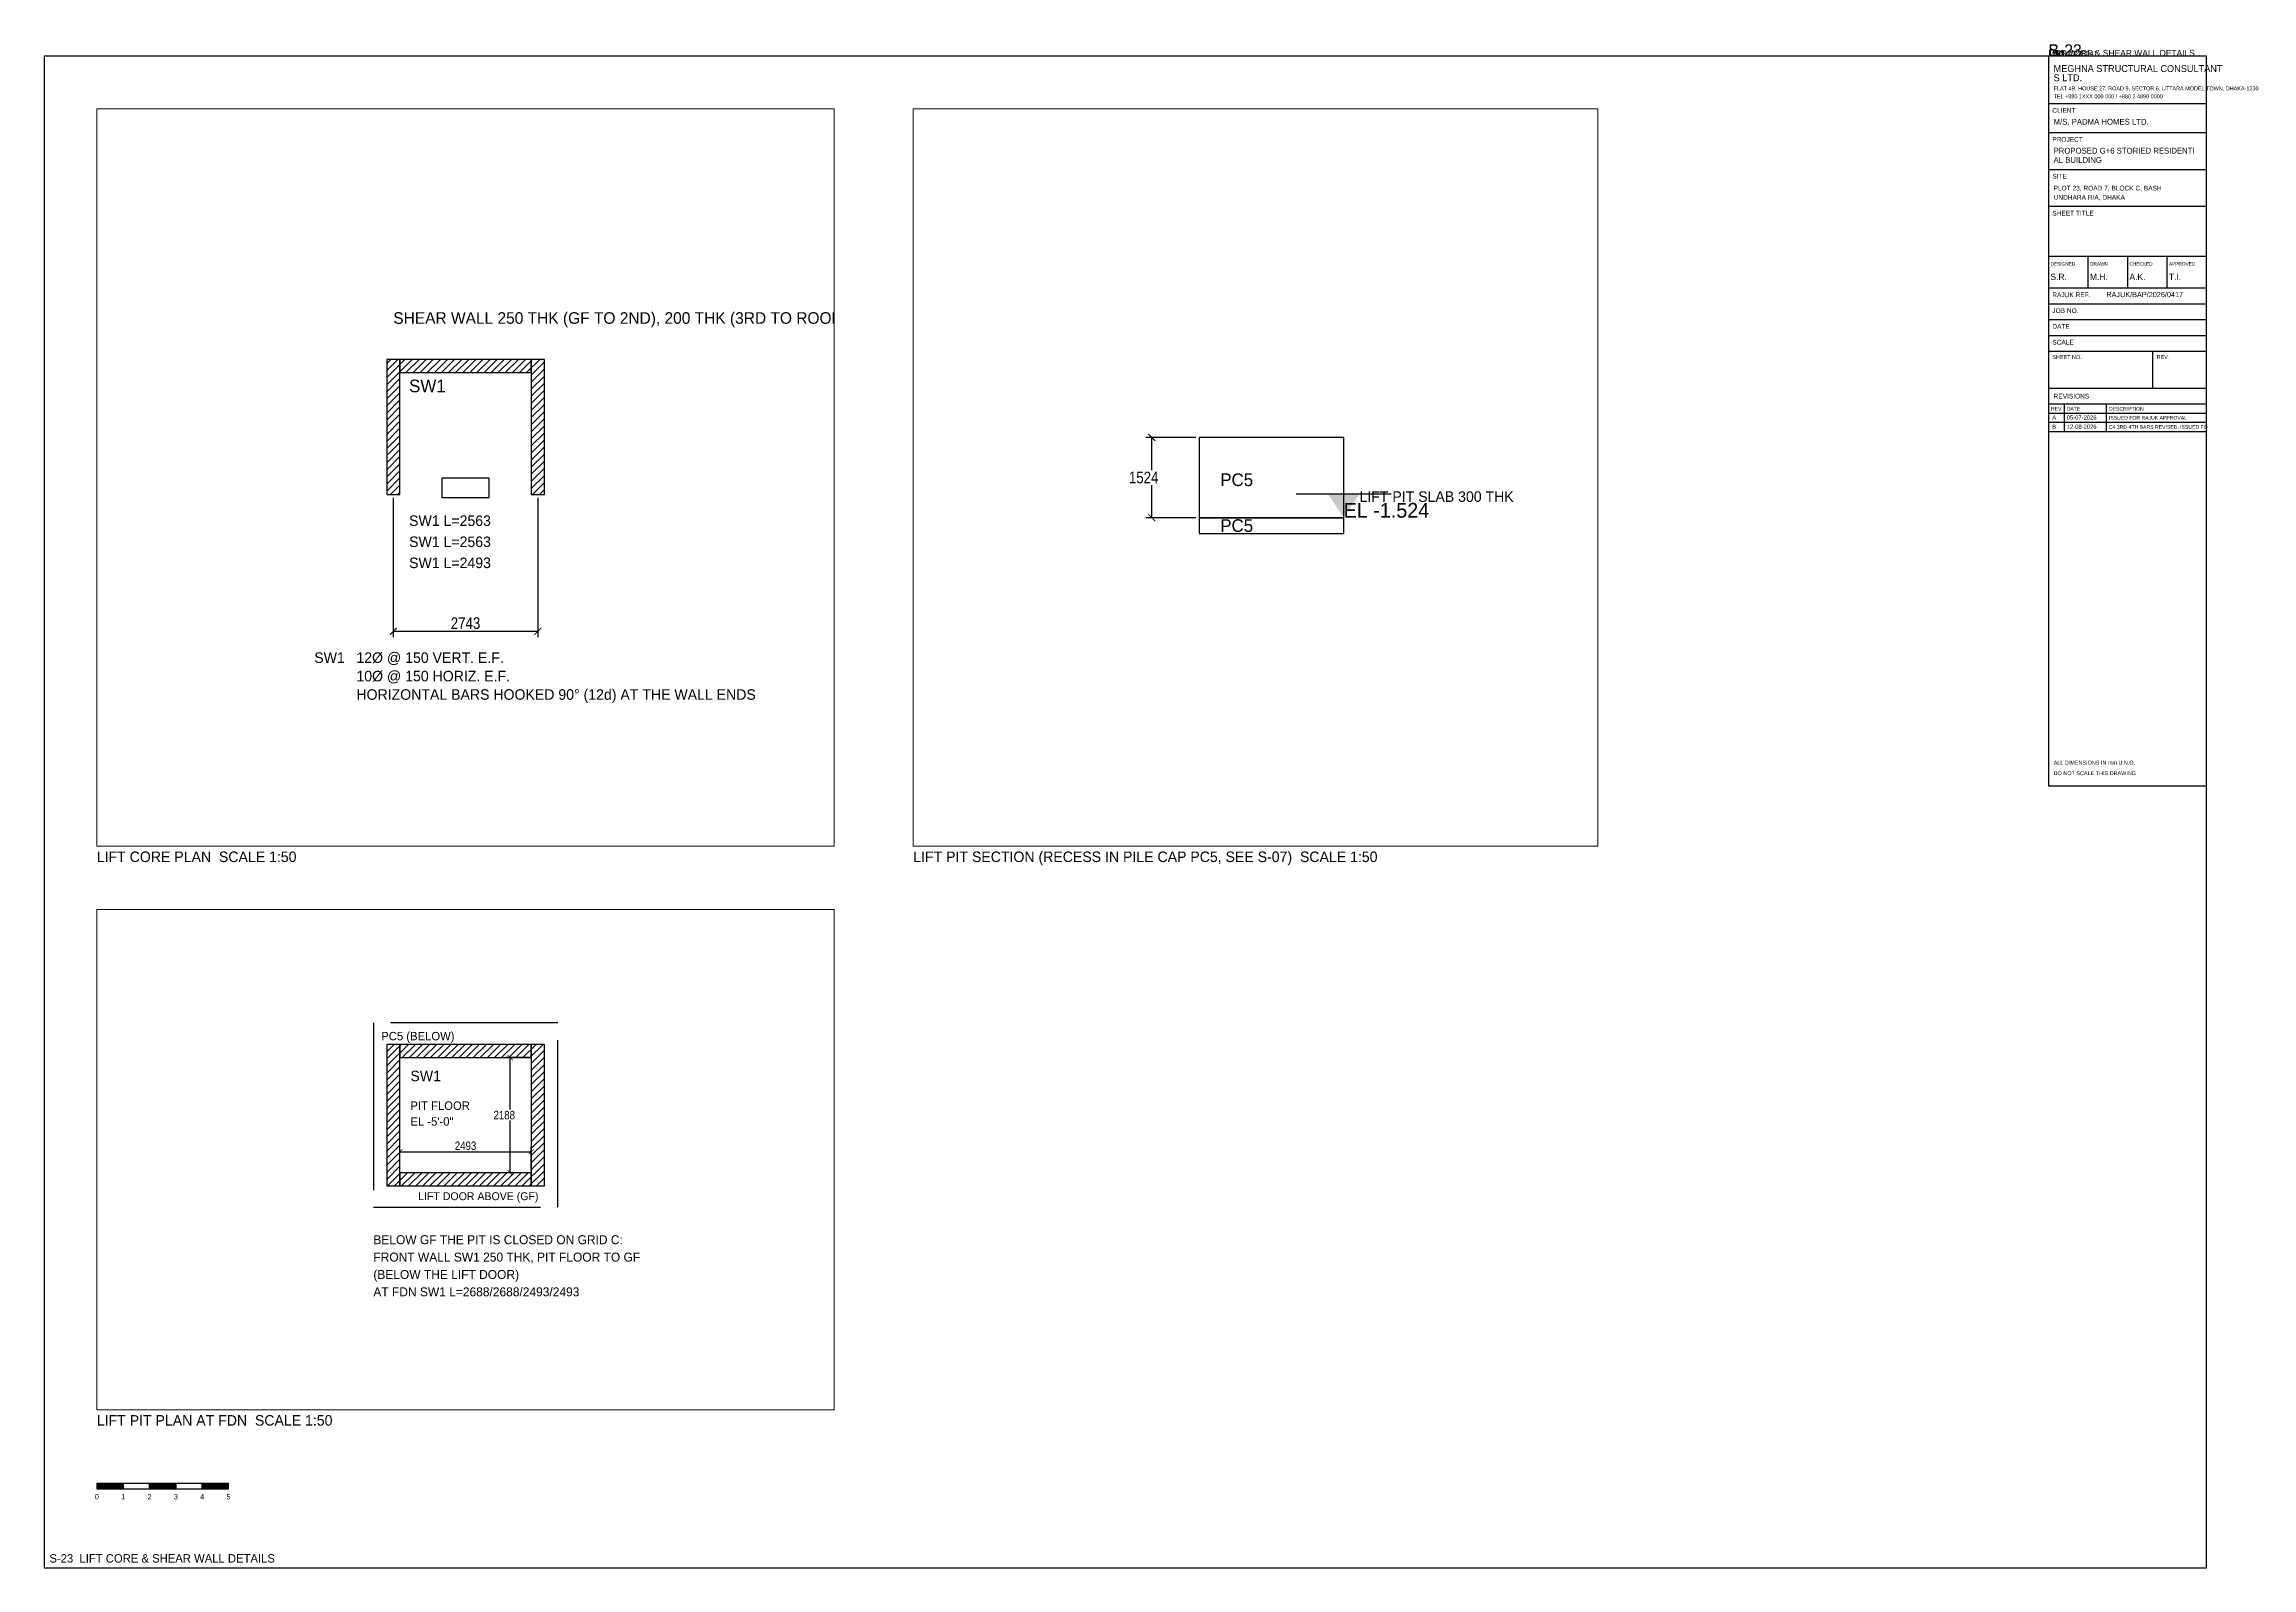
# Paper-space layout 'S-23 LIFT CORE & SHEAR WALL DETAILS' of a CAD drawing. Extents: x 10 to 848, y 10 to 589.
# The model-space entities are those that its viewports show. They can reach past a viewport. Long polylines and large blocks are cut down to what shows.
import ezdxf
from ezdxf.enums import TextEntityAlignment as Align

# ---------------------------------------------------------------- set-up
doc = ezdxf.new("R2010")
doc.units = 0
doc.linetypes.add('DASHED', pattern=[1.524, 1.27, -0.254])
for name, color, linetype in [('Dimension', 6, 'Continuous'), ('Foundation', 3, 'Continuous'), ('Hatch', 9, 'Continuous'), ('Sheet', 7, 'Continuous'), ('Slab', 5, 'Continuous'), ('Text-1', 7, 'Continuous'), ('Text-2', 7, 'Continuous'), ('TITLE', 7, 'Continuous'), ('Wall', 1, 'Continuous')]:
    doc.layers.add(name, color=color, linetype=linetype)
doc.styles.add('OpenSansCondensed-Light', font='OpenSansCondensed-Light.ttf')
doc.dimstyles.new('EZDXF', dxfattribs={"dimtxt": 0.25, "dimasz": 0.175, "dimexe": 0.375, "dimexo": 0.125, "dimgap": 0.1, "dimtad": 1, "dimlfac": 100, "dimzin": 12, "dimdsep": 46, "dimtxsty": 'OpenSansCondensed-Light', "dimblk": 'ARCHTICK', "dimcen": 2.5, "dimazin": 3, "dimtfac": 0.5, "dimtmove": 2, "dimatfit": 3})

# ---------------------------------------------------------------- blocks, each defined once
blk = doc.blocks.new('TITLE_BLOCK')
at = {"layer": 'TITLE'}
for p, q in [((0, -18), (60, -18)), ((0, -29), (60, -29)), ((0, -43), (60, -43)), ((0, -57), (60, -57)), ((0, -76), (60, -76)), ((0, -76), (0, -88)), ((15, -76), (15, -88)), ((30, -76), (30, -88)), ((45, -76), (45, -88)), ((0, -88), (60, -88)), ((0, -94), (60, -94)), ((0, -100), (60, -100)), ((0, -106), (60, -106)), ((0, -112), (60, -112)), ((39.6, -112), (39.6, -126)), ((0, -126), (60, -126)), ((0, -132), (60, -132)), ((0, -132), (60, -132)), ((6, -132), (6, -142.5)), ((22, -132), (22, -142.5)), ((0, -135.5), (60, -135.5)), ((0, -139), (60, -139)), ((0, -142.5), (60, -142.5))]:
    blk.add_line(p, q, dxfattribs=at)
blk.add_lwpolyline([(0, -277), (60, -277), (60, 0), (0, 0)], close=True, dxfattribs=at)
at = {"layer": 'Text-1'}
for tag, height in [('JOBNO', 2), ('SCALE', 2), ('SHEETTITLE', 2.4), ('SHEETTITLE2', 2.4), ('DATE', 2), ('SHEETNO', 4.5), ('REV', 4.5)]:
    blk.add_attdef(tag, (0, 0), '', height=height, dxfattribs=at)
at = {"layer": 'TITLE'}
for s, height, p in [('S LTD.', 2.6, (2, -9.5)), ('MEGHNA STRUCTURAL CONSULTANT', 2.6, (2, -6)), ('TEL +880 1XXX 000 000 / +880 2 4890 0000', 1.5, (2, -16)), ('FLAT 4B, HOUSE 27, ROAD 9, SECTOR 6, UTTARA MODEL TOWN, DHAKA-1230', 1.5, (2, -13)), ('CLIENT', 1.8, (1.5, -21.5)), ('M/S. PADMA HOMES LTD.', 2.2, (2, -26)), ('PROJECT', 1.8, (1.5, -32.5)), ('AL BUILDING', 2.2, (2, -40.5)), ('PROPOSED G+6 STORIED RESIDENTI', 2.2, (2, -37)), ('SITE', 1.8, (1.5, -46.5)), ('PLOT 23, ROAD 7, BLOCK C, BASH', 1.8, (2, -51)), ('SHEET TITLE', 1.8, (1.5, -60.5)), ('UNDHARA R/A, DHAKA', 1.8, (2, -54.5)), ('DESIGNED', 1.3, (0.8, -79.5)), ('S.R.', 2.4, (0.8, -85)), ('DRAWN', 1.3, (15.8, -79.5)), ('M.H.', 2.4, (15.8, -85)), ('A.K.', 2.4, (30.8, -85)), ('CHECKED', 1.3, (30.8, -79.5)), ('APPROVED', 1.3, (45.8, -79.5)), ('T.I.', 2.4, (45.8, -85)), ('RAJUK REF.', 1.8, (1.5, -91.5)), ('RAJUK/BAP/2026/0417', 2, (22, -91.5)), ('JOB NO.', 1.8, (1.5, -97.5)), ('SCALE', 1.8, (1.5, -109.5)), ('DATE', 1.8, (1.5, -103.5)), ('SHEET NO.', 1.5, (1.5, -115)), ('REV.', 1.5, (41.1, -115)), ('REV', 1.4, (1, -134.6)), ('REVISIONS', 1.8, (2, -130)), ('DATE', 1.4, (7, -134.6)), ('DESCRIPTION', 1.4, (23, -134.6)), ('ALL DIMENSIONS IN mm U.N.O.', 1.5, (2, -269)), ('DO NOT SCALE THIS DRAWING', 1.5, (2, -273))]:
    blk.add_text(s, height=height, dxfattribs=at).set_placement(p)
blk = doc.blocks.new('SCALE_BAR')
at = {"layer": 'Sheet'}
h = blk.add_hatch(color=7, dxfattribs=at)
h.dxf.hatch_style = 1
h.paths.add_polyline_path([(0, 0), (10, 0), (10, 2), (0, 2)])
h = blk.add_hatch(color=7, dxfattribs=at)
h.dxf.hatch_style = 1
h.paths.add_polyline_path([(20, 0), (30, 0), (30, 2), (20, 2)])
h = blk.add_hatch(color=7, dxfattribs=at)
h.dxf.hatch_style = 1
h.paths.add_polyline_path([(40, 0), (50, 0), (50, 2), (40, 2)])
for points in [[(0, 0), (10, 0), (10, 2), (0, 2)], [(10, 0), (20, 0), (20, 2), (10, 2)], [(20, 0), (30, 0), (30, 2), (20, 2)], [(30, 0), (40, 0), (40, 2), (30, 2)], [(40, 0), (50, 0), (50, 2), (40, 2)]]:
    blk.add_lwpolyline(points, close=True, dxfattribs=at)
for s, p in [('0', (0, -4)), ('1', (10, -4)), ('2', (20, -4)), ('3', (30, -4)), ('4', (40, -4)), ('5', (50, -4))]:
    blk.add_text(s, height=2, dxfattribs=at).set_placement(p, align=Align.CENTER)
at = {"layer": 'Text-1'}
blk.add_attdef('UNIT', (0, 0), '', height=2, dxfattribs=at)
blk = doc.blocks.new('_ARCHTICK')
at = {"color": 0, "linetype": 'BYBLOCK', "const_width": 0.15}
blk.add_lwpolyline([(-0.5, -0.5), (0.5, 0.5)], dxfattribs=at)
blk = doc.blocks.new('LEVEL_MARK')
at = {"layer": 'Text-1'}
blk.add_line((-900, 450), (900, 450), dxfattribs=at)
blk.add_solid([(0, 0), (-300, 450), (300, 450)], dxfattribs=at)
blk.add_attdef('LEVEL', (0, 0), '', height=280, dxfattribs=at)

msp = doc.modelspace()

# ---------------------------------------------------------------- hatches: boundary and pattern name
at = {"layer": 'Hatch'}
h = msp.add_hatch(dxfattribs=at)
h.set_pattern_fill('ANSI31', scale=30)
h.paths.add_polyline_path([(1008714.2, -991160.8), (1008964.2, -991160.8), (1008964.2, -988597.4), (1008714.2, -988597.4)])
h.paths.add_polyline_path([(1011457.4, -991160.8), (1011707.4, -991160.8), (1011707.4, -988597.4), (1011457.4, -988597.4)])
h.paths.add_polyline_path([(1008964.2, -988847.4), (1011457.4, -988847.4), (1011457.4, -988597.4), (1008964.2, -988597.4)])
h = msp.add_hatch(dxfattribs=at)
h.set_pattern_fill('ANSI31', scale=30)
h.paths.add_polyline_path([(208714.2, -1391285.8), (208964.2, -1391285.8), (208964.2, -1388597.4), (208714.2, -1388597.4)])
h.paths.add_polyline_path([(211457.4, -1391285.8), (211707.4, -1391285.8), (211707.4, -1388597.4), (211457.4, -1388597.4)])
h.paths.add_polyline_path([(208964.2, -1388847.4), (211457.4, -1388847.4), (211457.4, -1388597.4), (208964.2, -1388597.4)])
h.paths.add_polyline_path([(208964.2, -1391285.8), (211457.4, -1391285.8), (211457.4, -1391035.8), (208964.2, -1391035.8)])

# ---------------------------------------------------------------- linework, layer by layer
at = {"layer": 'Foundation', "linetype": 'DASHED'}
for p, q in [((211960.8, -1388191.6), (208460.8, -1388191.6)), ((208460.8, -1388191.6), (208460.8, -1391691.6)), ((211960.8, -1391691.6), (211960.8, -1388191.6)), ((208460.8, -1391691.6), (211960.8, -1391691.6))]:
    msp.add_line(p, q, dxfattribs=at)
at = {"layer": 'Foundation'}
msp.add_lwpolyline([(1208839.2, -1001824), (1211582.4, -1001824), (1211582.4, -1001524), (1208839.2, -1001524)], close=True, dxfattribs=at)
at = {"layer": 'Slab'}
msp.add_lwpolyline([(1009760.8, -991220.8), (1010660.8, -991220.8), (1010660.8, -990850.8), (1009760.8, -990850.8)], close=True, dxfattribs=at)
at = {"layer": 'Wall'}
for points in [[(1008714.2, -991160.8), (1008964.2, -991160.8), (1008964.2, -988597.4), (1008714.2, -988597.4)], [(1008964.2, -988847.4), (1011457.4, -988847.4), (1011457.4, -988597.4), (1008964.2, -988597.4)], [(1011457.4, -991160.8), (1011707.4, -991160.8), (1011707.4, -988597.4), (1011457.4, -988597.4)], [(1208839.2, -1001524), (1211582.4, -1001524), (1211582.4, -1000000), (1208839.2, -1000000)], [(208714.2, -1391285.8), (208964.2, -1391285.8), (208964.2, -1388597.4), (208714.2, -1388597.4)], [(208964.2, -1388847.4), (211457.4, -1388847.4), (211457.4, -1388597.4), (208964.2, -1388597.4)], [(211457.4, -1391285.8), (211707.4, -1391285.8), (211707.4, -1388597.4), (211457.4, -1388597.4)], [(208964.2, -1391285.8), (211457.4, -1391285.8), (211457.4, -1391035.8), (208964.2, -1391035.8)]]:
    msp.add_lwpolyline(points, close=True, dxfattribs=at)

# ---------------------------------------------------------------- block references
at = {"layer": 'Text-1'}
msp.add_blockref('LEVEL_MARK', (1211582.4, -1001524), dxfattribs=at).add_auto_attribs({'LEVEL': 'EL -1.524'})

# ---------------------------------------------------------------- texts
for s, height, p in [('SW1', 240, (1009139.2, -989222.4)), ('SW1', 200, (1007339.2, -994360.8)), ('PC5', 240, (1209239.2, -1000924)), ('PC5', 240, (1209239.2, -1001794)), ('SW1', 200, (209164.2, -1389297.4))]:
    msp.add_text(s, height=height, dxfattribs=at).set_placement(p)
at = {"layer": 'Text-2'}
for s, height, p in [('SHEAR WALL 250 THK (GF TO 2ND), 200 THK (3RD TO ROOF)', 220, (1008839.2, -987922.4)), ('SW1 L=2563', 200, (1009139.2, -991760.8)), ('SW1 L=2563', 200, (1009139.2, -992160.8)), ('SW1 L=2493', 200, (1009139.2, -992560.8)), ('12%%C @ 150 VERT. E.F.', 200, (1008139.2, -994360.8)), ('10%%C @ 150 HORIZ. E.F.', 200, (1008139.2, -994710.8)), ('HORIZONTAL BARS HOOKED 90%%D (12d) AT THE WALL ENDS', 200, (1008139.2, -995060.8)), ('LIFT PIT SLAB 300 THK', 200, (1211882.4, -1001224)), ('PC5 (BELOW)', 160, (208610.8, -1388521.6)), ('PIT FLOOR', 160, (209164.2, -1389841.6)), ('EL -5\'-0"', 160, (209164.2, -1390141.6)), ('LIFT DOOR ABOVE (GF)', 150, (209310.8, -1391555.8)), ('BELOW GF THE PIT IS CLOSED ON GRID C:', 170, (208460.8, -1392391.6)), ('FRONT WALL SW1 250 THK, PIT FLOOR TO GF', 170, (208460.8, -1392721.6)), ('AT FDN SW1 L=2688/2688/2493/2493', 170, (208460.8, -1393381.6)), ('(BELOW THE LIFT DOOR)', 170, (208460.8, -1393051.6))]:
    msp.add_text(s, height=height, dxfattribs=at).set_placement(p)

# ---------------------------------------------------------------- dimensions: what is measured, and where the dimension line sits
at = {"layer": 'Dimension'}
for base, p1, p2, override in [((1008839.2, -993760.8), (1008839.2, -991160.8), (1011582.4, -991160.8), {"dimtxt": 220, "dimasz": 132, "dimexe": 110, "dimexo": 66, "dimgap": 44, "dimtad": 1, "dimtih": 1, "dimtoh": 1, "dimdec": 0, "dimlfac": 1}), ((208964.2, -1390635.8), (208964.2, -1391035.8), (211457.4, -1391035.8), {"dimtxt": 160, "dimasz": 96, "dimexe": 80, "dimexo": 48, "dimgap": 32, "dimtad": 1, "dimtih": 1, "dimtoh": 1, "dimdec": 0, "dimlfac": 1})]:
    msp.add_linear_dim(base=base, p1=p1, p2=p2, dimstyle='EZDXF', override=override, dxfattribs=at).render()
for base, p1, p2, override in [((1207939.2, -1001524), (1208839.2, -1001524), (1208839.2, -1000000), {"dimtxt": 220, "dimasz": 132, "dimexe": 110, "dimexo": 66, "dimgap": 44, "dimtad": 1, "dimtih": 1, "dimtoh": 1, "dimdec": 0, "dimlfac": 1}), ((211057.4, -1391035.8), (211457.4, -1391035.8), (211457.4, -1388847.4), {"dimtxt": 160, "dimasz": 96, "dimexe": 80, "dimexo": 48, "dimgap": 32, "dimtad": 1, "dimtih": 1, "dimtoh": 1, "dimdec": 0, "dimlfac": 1})]:
    msp.add_linear_dim(base=base, p1=p1, p2=p2, angle=90, dimstyle='EZDXF', override=override, dxfattribs=at).render()

psp = doc.layouts.new('S-23 LIFT CORE & SHEAR WALL DETAILS')

# ---------------------------------------------------------------- linework, layer by layer
at = {"layer": 'Sheet'}
psp.add_lwpolyline([(10, 10), (831, 10), (831, 584), (10, 584)], close=True, dxfattribs=at)

# ---------------------------------------------------------------- block references
psp.add_blockref('SCALE_BAR', (30, 40), dxfattribs=at).add_auto_attribs({'UNIT': 'm'})
at = {"layer": 'TITLE'}
psp.add_blockref('TITLE_BLOCK', (771, 584), dxfattribs=at).add_auto_attribs({'SHEETTITLE': 'LIFT CORE & SHEAR WALL DETAILS', 'JOBNO': 'MSC-2026-041', 'DATE': '12-08-2026', 'SCALE': '1:50', 'SHEETNO': 'S-23', 'REV': 'B'})

# ---------------------------------------------------------------- texts
at = {"layer": 'Sheet'}
for s, height, p in [('LIFT CORE PLAN  SCALE 1:50', 4, (30, 278)), ('LIFT PIT SECTION (RECESS IN PILE CAP PC5, SEE S-07)  SCALE 1:50', 4, (340, 278)), ('LIFT PIT PLAN AT FDN  SCALE 1:50', 4, (30, 64)), ('S-23  LIFT CORE & SHEAR WALL DETAILS', 3.2, (12, 12))]:
    psp.add_text(s, height=height, dxfattribs=at).set_placement(p)
at = {"layer": 'TITLE'}
for s, height, p in [('A', 1.6, (772.5, 446)), ('05-07-2026', 1.6, (778, 446)), ('ISSUED FOR RAJUK APPROVAL', 1.4, (794, 446)), ('B', 1.6, (772.5, 442.5)), ('12-08-2026', 1.6, (778, 442.5)), ('C4 3RD-4TH BARS REVISED; ISSUED FO', 1.4, (794, 442.5))]:
    psp.add_text(s, height=height, dxfattribs=at).set_placement(p)

# ---------------------------------------------------------------- viewports
at = {"layer": 'VIEWPORTS'}
psp.add_viewport(center=(170, 424), size=(280, 280), view_center_point=(1010210.8, -990841.6), view_height=14000, dxfattribs=at)
for center, size, view_center_point, view_height, status in [((470, 424), (260, 280), (1209910.8, -1000762), 14000, 3), ((170, 165), (280, 190), (210210.8, -1390786.6), 9500, 4)]:
    psp.add_viewport(center=center, size=size, view_center_point=view_center_point, view_height=view_height, status=status, dxfattribs=at)

doc.saveas('drawing.dxf')
